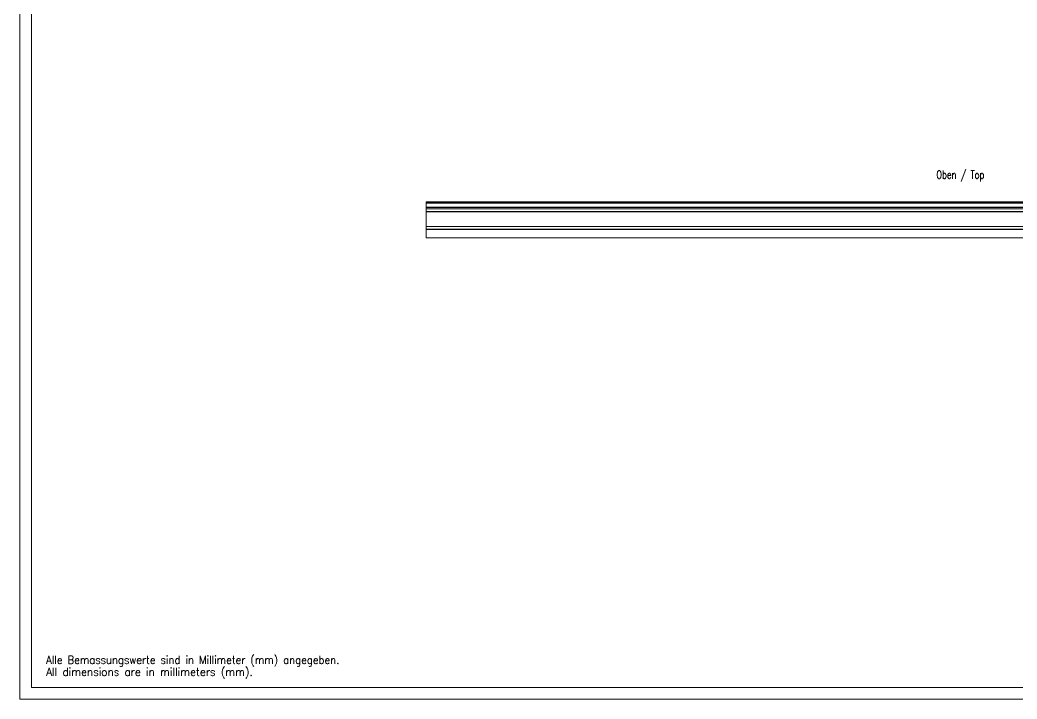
# Model space of a CAD drawing. Header units: millimetres. Extents: x 0 to 841, y 0 to 594.
# Drawn here: x 0 to 436.1, y 0 to 297 of the extents above; entities that cross this region are included whole.
import ezdxf

# ---------------------------------------------------------------- set-up
doc = ezdxf.new("R2010")
doc.units = ezdxf.units.MM
for name, color, linetype in [('1', 7, 'Continuous'), ('110', 7, 'Continuous'), ('201', 7, 'Continuous')]:
    doc.layers.add(name, color=color, linetype=linetype)
doc.styles.add('blockfont', font='simplex.shx')
doc.styles.add('latin_extended', font='simplex.shx')

msp = doc.modelspace()

# ---------------------------------------------------------------- linework, layer by layer
at = {"layer": '1', "color": 7, "linetype": 'Continuous', "lineweight": 13}
for p, q in [((177.707, 217.439), (177.707, 216.939)), ((660.307, 217.439), (177.707, 217.439)), ((177.707, 216.939), (177.707, 214.939)), ((177.707, 214.939), (177.707, 214.439)), ((177.707, 214.439), (177.707, 213.016)), ((660.307, 214.439), (177.707, 214.439)), ((177.707, 213.016), (177.707, 206.689)), ((177.707, 206.689), (177.707, 205.345)), ((660.307, 206.689), (177.707, 206.689)), ((177.707, 205.345), (177.707, 201.739)), ((660.307, 201.739), (177.707, 201.739))]:
    msp.add_line(p, q, dxfattribs=at)
at = {"layer": '1', "color": 7, "linetype": 'Continuous', "lineweight": 25}
for p, q in [((660.307, 216.939), (177.707, 216.939)), ((660.307, 214.939), (177.707, 214.939)), ((660.307, 213.016), (177.707, 213.016)), ((660.307, 205.345), (177.707, 205.345))]:
    msp.add_line(p, q, dxfattribs=at)
at = {"layer": '201', "color": 7, "linetype": 'Continuous', "lineweight": 18}
for p, q in [((0, 594), (0, 0)), ((5, 589), (5, 5)), ((5, 5), (836, 5)), ((0, 0), (841, 0))]:
    msp.add_line(p, q, dxfattribs=at)

# ---------------------------------------------------------------- texts
at = {"layer": '110', "color": 7, "linetype": 'Continuous', "lineweight": 18, "insert": (400.813, 226.418), "char_height": 3.5, "attachment_point": 7, "line_spacing_factor": 0.963855, "style": 'latin_extended'}
msp.add_mtext('\\W0.7545;Oben / Top ', dxfattribs=at)
at = {"layer": '201', "color": 7, "linetype": 'Continuous', "lineweight": 13, "char_height": 3.5, "attachment_point": 7, "line_spacing_factor": 0.903614, "style": 'blockfont'}
for s, insert in [('\\W0.9192;Alle Bemassungswerte sind in Millimeter (mm) angegeben.', (11.461, 14.217)), ('\\W0.9518;All dimensions are in millimeters (mm).', (11.461, 8.967))]:
    msp.add_mtext(s, dxfattribs=dict(at, insert=insert))

doc.saveas('drawing.dxf')
